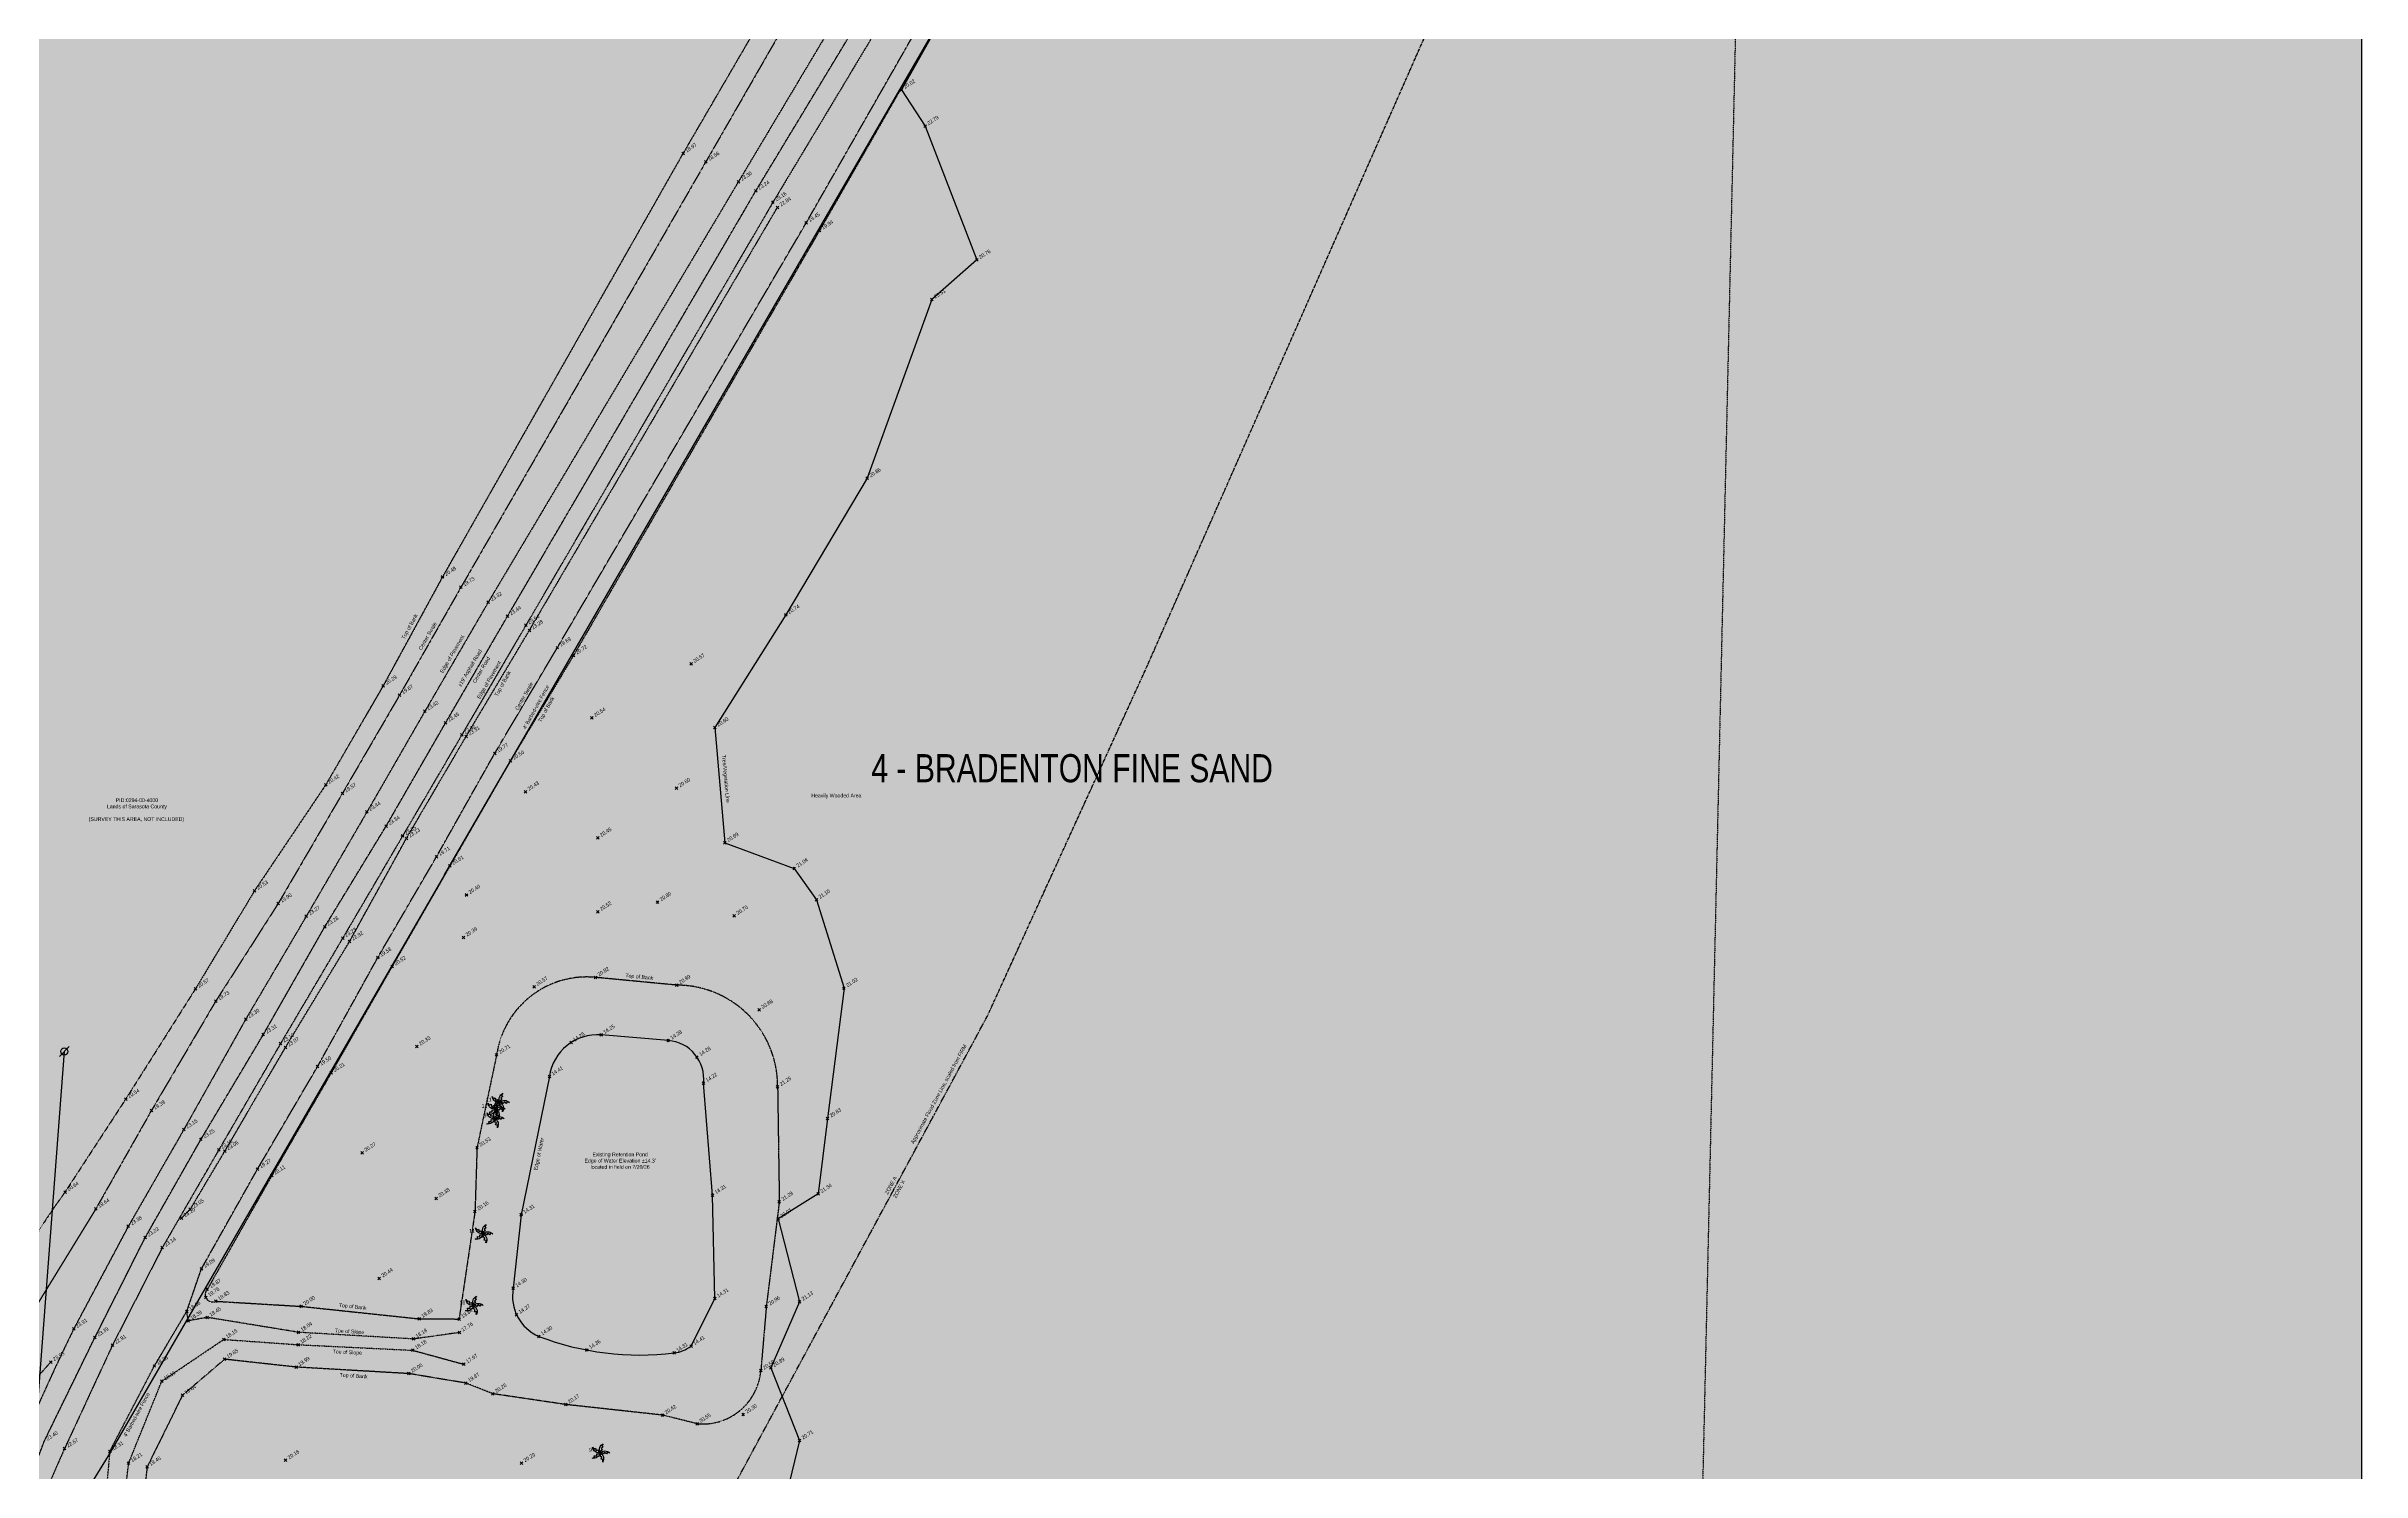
# Model space of a CAD drawing. Header units: inches. Extents: x -625442 to 34963, y -27993 to 66986.
# Drawn here: x -97663 to -85831, y 43224 to 50508 of the extents above; entities that cross this region are included whole.
import ezdxf
from ezdxf.enums import TextEntityAlignment as Align

# ---------------------------------------------------------------- set-up
doc = ezdxf.new("R2010")
doc.units = ezdxf.units.IN
doc.header["$LTSCALE"] = 0.5
doc.header["$MEASUREMENT"] = 0
for name, pattern in [('CENTER2', [1.125, 0.75, -0.125, 0.125, -0.125]), ('CENTERX2', [4, 2.5, -0.5, 0.5, -0.5]), ('DASHED2', [0.375, 0.25, -0.125]), ('DIVIDE2', [0.625, 0.25, -0.125, 0, -0.125, 0, -0.125]), ('PHANTOM', [20, 10, -2, 2, -2, 2, -2])]:
    doc.linetypes.add(name, pattern=pattern)
for name, color, linetype in [('0-TEXT', 30, 'Continuous'), ('CL_ROAD', 227, 'CENTER2'), ('CL_SWALE', 227, 'CENTERX2'), ('EDGE OF PAVEMENT', 253, 'DASHED2'), ('EDGE OF WATER', 131, 'Continuous'), ('FEMA FLOOD ZONE', 190, 'PHANTOM'), ('FENCE', 7, 'FEN_LINE'), ('I-DWG-PEN-01', 7, 'Continuous'), ('OVERHEAD WIRE', 251, 'OHE_POWER_LINE'), ('POWER POLE WOODMARK', 2, 'Continuous'), ('SECTION LINE', 101, 'DIVIDE2'), ('SPOT ELEVATION TEXT', 252, 'Continuous'), ('TEXT', 7, 'Continuous'), ('TOE OF SLOPE', 36, 'DIVIDE2'), ('TOP OF BANK', 252, 'DASHED2'), ('TREE LINE', 73, 'Continuous'), ('Trees-Anno', 43, 'Continuous'), ('TreesMARK', 46, 'Continuous')]:
    doc.layers.add(name, color=color, linetype=linetype)
doc.styles.add('1-4T', font='Zap601Rm.ttf', dxfattribs={"width": 0.8, "height": 12})
doc.styles.add('BLDG', font='IC-Romans.shx', dxfattribs={"width": 0.8})
doc.styles.add('ROMANS', font='ROMANS.SHX', dxfattribs={"height": 0.2})
doc.styles.get("Standard").update_dxf_attribs({"font": 'Arial.ttf'})
doc.styles.add('TXT', font='IC-Romans.shx')
doc.linetypes.add('FEN_LINE', pattern='A,0.5,-0.2,[" X ",Standard,S=0.1,R=0,X=-0.1,Y=-0.05],-0.25', length=0.95)
doc.linetypes.add('OHE_POWER_LINE', pattern='A,0.43,["OE",ROMANS,S=0.07,R=0,X=0,Y=-0.036398],0.009979,-0.121091', length=0.56107)
pattern_1 = [(45, (-6223878.0124, -12656392.947), (-1.06066017178, 1.06066017178), [])]

# ---------------------------------------------------------------- blocks, each defined once
blk = doc.blocks.new('SPT10')
at = {"color": 0, "linetype": 'Continuous'}
for p, q in [((-0.35, -0.35), (0.35, 0.35)), ((0.35, -0.35), (-0.35, 0.35))]:
    blk.add_line(p, q, dxfattribs=at)
blk = doc.blocks.new('TR_PALM')
at = {"flags": 128}
blk.add_lwpolyline([(0, 0, -0.423359), (0.213, -0.004), (0.161, 0.014), (0.143, -0.022), (0.101, 0.009), (0.074, -0.024), (0.035, 0.008), (0, 0.001, -0.425081), (0.059, -0.206), (0.064, -0.148), (0.021, -0.143), (0.04, -0.091), (-0.001, -0.08), (0.016, -0.032), (0.001, 0, -0.432562), (-0.179, -0.119), (-0.124, -0.106), (-0.129, -0.064), (-0.075, -0.066), (-0.075, -0.022), (-0.024, -0.026), (0, 0, -0.439984), (-0.168, 0.13), (-0.142, 0.082), (-0.101, 0.103), (-0.088, 0.051), (-0.045, 0.066), (-0.035, 0.015), (-0.001, 0.001, -0.429715), (0.069, 0.202), (0.037, 0.16), (0.064, 0.129), (0.021, 0.1), (0.046, 0.063), (0.003, 0.038), (-0.001, 0.001)], format="xyb", dxfattribs=at)
blk = doc.blocks.new('TREE9')
at = {"xscale": 2.399999904, "yscale": 2.399999904, "zscale": 2.399999904}
blk.add_blockref('TR_PALM', (0, 0), dxfattribs=at)
blk = doc.blocks.new('SPT28')
at = {"color": 0, "linetype": 'Continuous'}
blk.add_line((0.53, 0.53), (-0.53, -0.53), dxfattribs=at)
blk.add_circle((0, 0), 0.375, dxfattribs=at)

msp = doc.modelspace()

# ---------------------------------------------------------------- hatches: boundary and pattern name
at = {"layer": 'I-DWG-PEN-01', "true_color": 0xf7abae}
h = msp.add_hatch(color=241, dxfattribs=at)
h.dxf.hatch_style = 1
h.paths.add_polyline_path([(-100957.57866, 28706.15208), (-100362.58568, 29690.66082), (-99146.11653, 32085.3087), (-98780.92454, 32962.22505), (-98555.88498, 33891.39844), (-98391.13543, 34838.63486), (-98111.75584, 36104.40848), (-97705.87089, 37944.79637), (-97357.0879, 39427.21599), (-97272.12957, 40127.08882), (-97056.45627, 41917.44814), (-96914.01211, 43220.30303), (-96609.02474, 44896.58058), (-96307.95184, 46877.43979), (-96094.33005, 49462.95654), (-96094.315, 49462.95591), (-95778.43023, 53046.71728), (-95551.07756, 56628.18469), (-95474.06918, 58038.04651), (-95354.63501, 58316.39949), (-95243.43547, 59384.90037), (-95028.18208, 60553.21316), (-94715.82127, 61530.19717), (-94075.69796, 62742.663), (-93478.64811, 63729.64608), (-93083.35246, 64339.51759), (-92291.58733, 65280.22816), (-90855.85068, 66986.05302), (-95047.65514, 66986.05302), (-95846.80086, 66161.42762), (-96824.51555, 64811.7389), (-97984.68745, 63135.12856), (-98695.20724, 62088.65336), (-99125.95599, 61077.62322), (-99460.21651, 59744.27503), (-99832.91005, 58125.47746), (-100010.14321, 57121.57763), (-100064.26971, 54733.75191), (-99969.75295, 52216.36051), (-99964.96306, 50065.31694), (-99907.1783, 49414.42873), (-99800.41991, 49002.25161), (-99518.96209, 48405.80823), (-99230.10236, 48034.61032), (-99247.26911, 44337.82243), (-99305.79405, 41045.88106), (-99340.91757, 39530.44823), (-99465.75371, 37808.67109), (-99980.927, 37641.58966), (-100586.47482, 37158.40532), (-101185.52462, 36297.32724), (-102021.64209, 34850.91106), (-102960.30456, 32828.253), (-103480.06134, 31370.82707), (-103922.53217, 30247.78585), (-105161.19283, 27789.16552), (-105676.52269, 26769.90503), (-106133.71298, 25873.83289), (-106867.98903, 24896.60741), (-107623.72998, 23890.81495), (-108552.07417, 22636.26744), (-110251.17665, 20340.13114), (-111817.79908, 18382.13574), (-113305.66941, 16498.42923), (-114639.1432, 15147.48037), (-114639.1432, 10672.08111), (-113785.26824, 11364.78666), (-112077.51122, 12939.11382), (-111403.60955, 13698.36476), (-110515.39398, 14843.55183), (-109717.89458, 15940.69409), (-109055.33777, 16776.055), (-108464.62225, 17372.48298), (-107148.46211, 19352.51021), (-106082.60507, 21047.87083), (-105388.55808, 22044.48814), (-104262.17075, 23661.92487), (-103138.23265, 25275.84462), (-102383.53624, 26393.5828), (-101657.25179, 27572.15349)])
at = {"layer": 'I-DWG-PEN-01', "true_color": 0xedee99}
h = msp.add_hatch(color=61, dxfattribs=at)
h.dxf.hatch_style = 1
h.paths.add_polyline_path([(-97249.07687, 28214.19198), (-97361.17318, 29846.59999), (-97353.79262, 30054.0043), (-97189.09289, 30230.14189), (-96943.49166, 30423.59989), (-96791.93745, 30461.4854), (-96616.41954, 30419.02713), (-95489.2004, 29687.93072), (-95124.24328, 29603.20213), (-94919.64439, 29647.40755), (-94633.9447, 29774.50197), (-94289.25745, 29973.43249), (-93644.29443, 30632.6096), (-93473.89909, 30806.76021), (-93155.68974, 30968.05738), (-93012.89219, 31040.44006), (-92881.55555, 31031.41971), (-92707.63901, 30951.52889), (-91987.93089, 30955.14334), (-91873.58553, 31068.12197), (-91786.02942, 31256.431), (-91692.75817, 31564.57164), (-91586.07812, 31917.01101), (-91508.03057, 32064.60802), (-91524.44289, 32820.87927), (-92436.49406, 32860.12059), (-92799.85691, 32974.11916), (-93378.69379, 33067.01031), (-94101.48367, 33430.59105), (-94586.6365, 33629.97762), (-95155.06087, 33736.5131), (-95917.3229, 33659.0843), (-96181.17982, 33514.69104), (-96553.93029, 33376.57454), (-96956.00374, 33376.57454), (-97170.84433, 33672.3527), (-97212.4801, 33976.10238), (-97184.06813, 34252.18438), (-96976.04585, 34780.13803), (-96193.40009, 36059.55906), (-96075.22567, 36308.87316), (-96226.23186, 37785.0924), (-96171.92742, 38668.83399), (-96104.6127, 39041.853), (-95933.2726, 39202.8826), (-95776.21677, 39202.8826), (-95688.76742, 39126.44292), (-95404.07838, 38816.08369), (-95308.32322, 38384.83593), (-95108.15124, 38122.16407), (-94875.50335, 37903.73152), (-94693.32372, 37851.61314), (-93741.12429, 37932.25582), (-93802.23279, 39520.04551), (-93836.60187, 40543.13307), (-93822.21084, 41161.6545), (-93556.01947, 43308.08218), (-93456.15056, 44733.83157), (-93527.43669, 45237.05102), (-93732.07829, 45655.24914), (-93870.30194, 45998.02136), (-93812.48159, 46691.40174), (-93709.3174, 47287.15489), (-93441.31826, 48135.24497), (-93217.73772, 48814.7345), (-93121.51282, 49466.72276), (-92813.17324, 50491.27705), (-92308.51921, 51848.68462), (-92075.76381, 52400.1257), (-91326.2495, 53479.54578), (-90704.36062, 54375.16489), (-90081.78118, 55552.96334), (-89795.76122, 56183.15702), (-89711.89895, 56718.00371), (-91785.54545, 56495.52223), (-93463.75175, 56643.70866), (-94754.95178, 56643.70866), (-95546.84267, 56705.7166), (-95551.07756, 56628.18469), (-95777.36309, 53063.52788), (-95514.22457, 53048.31343), (-94990.28286, 52910.85018), (-94571.53375, 52625.8137), (-94326.48769, 52459.01438), (-93968.69759, 52156.81601), (-93754.68972, 51784.78921), (-93693.50293, 51339.33324), (-93702.76955, 51037.94389), (-93843.86856, 50505.399), (-94019.37224, 50103.05146), (-94294.73059, 49736.09969), (-94671.74429, 49386.4067), (-94792.75848, 49344.98993), (-95764.01073, 49449.26368), (-96094.315, 49462.95591), (-96094.55606, 49460.22105), (-96307.95184, 46877.43979), (-96609.02474, 44896.58058), (-96914.01211, 43220.30303), (-97056.45627, 41917.44814), (-97272.12957, 40127.08882), (-97357.0879, 39427.21599), (-97705.87089, 37944.79637), (-98111.75584, 36104.40848), (-98391.13543, 34838.63486), (-98555.88498, 33891.39844), (-98780.92454, 32962.22505), (-99146.11653, 32085.3087), (-100362.58568, 29690.66082), (-100957.57866, 28706.15208), (-101657.25179, 27572.15349), (-102383.53624, 26393.5828), (-103138.23265, 25275.84462), (-104262.17075, 23661.92487), (-105388.55808, 22044.48814), (-106082.60507, 21047.87083), (-107148.46211, 19352.51021), (-108464.62225, 17372.48298), (-109055.33777, 16776.055), (-109717.89458, 15940.69409), (-110061.8265, 15467.53731), (-109922.99168, 15377.95787), (-109504.94006, 15293.56208), (-108989.76677, 15310.44185), (-108276.12252, 15559.41084), (-107122.10702, 15921.17049), (-106334.35821, 16074.2255), (-105204.52706, 16137.89288), (-103260.27884, 15962.70127), (-102540.24244, 15897.82049), (-101641.04587, 15966.96898), (-101265.07129, 16393.91513), (-100799.38407, 17145.3363), (-100402.64854, 17852.43804), (-100111.56674, 18371.23314), (-99962.42939, 18637.04065), (-99471.68691, 19217.76474), (-99103.29115, 19653.70886), (-98799.32257, 20346.20761), (-98706.64206, 20604.12182), (-98687.56789, 21042.61081), (-98796.58244, 21453.8666), (-99047.32231, 21835.16218), (-99391.86722, 22278.64299), (-99642.06619, 22479.21281), (-99974.74668, 22635.82064), (-100284.41394, 22865.14131), (-100428.39867, 23144.11203), (-100356.91325, 23418.86596), (-100256.05504, 23661.23464), (-100043.10764, 23943.12504), (-99672.52792, 24147.63286), (-99329.60573, 24180.7977), (-98895.41224, 24283.05007), (-98575.32212, 24439.97528), (-98162.42337, 24835.86733), (-97665.81893, 25234.54495), (-97428.39538, 25618.29638), (-97203.23482, 26065.48717), (-97124.43289, 26487.36446)])
h.paths.add_polyline_path([(-85830.51263, 66986.05302), (-90855.85068, 66986.05302), (-92291.58733, 65280.22816), (-93083.35246, 64339.51759), (-93478.64811, 63729.64608), (-94075.69796, 62742.663), (-94715.82127, 61530.19717), (-95028.18208, 60553.21316), (-95243.43547, 59384.90037), (-95354.63501, 58316.39949), (-94656.49207, 58859.61827), (-93988.71123, 59279.7854), (-93380.99265, 59579.90522), (-93177.6535, 59644.44463), (-92442.18784, 59644.44463), (-92174.34527, 59486.48407), (-91963.58286, 59326.32958), (-91629.8846, 59174.95084), (-90488.08226, 59042.9139), (-89987.10784, 59044.37447), (-89383.07599, 59185.64013), (-89065.61212, 59277.43431), (-88606.11689, 59428.33852), (-87385.67128, 59408.31264), (-87381.79744, 59435.41027), (-87276.19916, 60778.77909), (-87182.69634, 61968.27542), (-87067.79255, 62509.5785), (-86900.21746, 62893.50249), (-86518.74127, 63280.42466), (-85946.90774, 63580.98511), (-85830.51263, 63642.16335)])
at = {"layer": 'I-DWG-PEN-01', "true_color": 0xd7ebd2}
h = msp.add_hatch(color=254, dxfattribs=at)
h.dxf.hatch_style = 1
h.paths.add_polyline_path([(-104113.74812, 14011.76531), (-103506.62474, 14346.79558), (-102538.05122, 14704.73894), (-101928.13342, 14930.13848), (-101563.80973, 14944.41141), (-101538.18772, 15700.3961), (-101641.04587, 15966.96898), (-102540.24244, 15897.82049), (-103260.27884, 15962.70127), (-105204.52706, 16137.89288), (-106334.35821, 16074.2255), (-107122.10702, 15921.17049), (-108276.12252, 15559.41084), (-108989.76677, 15310.44185), (-109504.94006, 15293.56208), (-109922.99168, 15377.95787), (-110061.8265, 15467.53731), (-110515.39398, 14843.55183), (-111403.60955, 13698.36476), (-112077.51122, 12939.11382), (-113785.26824, 11364.78666), (-114639.1432, 10672.08111), (-110930.77601, 10672.08111), (-110670.89114, 10825.59524), (-109820.24029, 11328.07515), (-108609.82789, 12157.2425), (-107276.13091, 12764.84046), (-106178.43403, 13177.1809), (-104940.22887, 13602.28131)])
h.paths.add_polyline_path([(-91352.61882, 26917.82647), (-90949.40909, 27077.20571), (-90474.95098, 27657.65858), (-89573.93336, 28802.32326), (-90008.8652, 28856.84059), (-90811.21856, 29145.48845), (-91200.9365, 29438.72139), (-91649.55661, 30210.55975), (-91938.13877, 30761.62063), (-91987.93089, 30955.14334), (-92707.63901, 30951.52889), (-92881.55555, 31031.41971), (-93012.89219, 31040.44006), (-93155.68974, 30968.05738), (-93473.89909, 30806.76021), (-93644.29443, 30632.6096), (-94289.25745, 29973.43249), (-94633.9447, 29774.50197), (-94919.64439, 29647.40755), (-95124.24328, 29603.20213), (-95489.2004, 29687.93072), (-96616.41954, 30419.02713), (-96791.93745, 30461.4854), (-96943.49166, 30423.59989), (-97189.09289, 30230.14189), (-97353.79262, 30054.0043), (-97361.17318, 29846.59999), (-97249.07687, 28214.19198), (-97124.43289, 26487.36446), (-97203.23482, 26065.48717), (-97428.39538, 25618.29638), (-97664.19986, 25237.16188), (-97137.73499, 25138.92678), (-95973.19312, 25074.43667), (-95131.31781, 25177.03415), (-94295.07934, 25369.3767), (-93379.76137, 25775.53281), (-92643.73344, 26235.23091), (-91892.50704, 26704.42146)])
h.paths.add_polyline_path([(-91081.55927, 46743.50472), (-90745.29881, 47738.67193), (-90200.74843, 48666.92235), (-90023.25623, 49074.12778), (-89737.97646, 49728.62119), (-89616.69182, 50147.59891), (-89463.11631, 50535.34072), (-88505.99176, 51925.32459), (-87170.96386, 53966.77596), (-86476.41512, 55198.42643), (-85830.51263, 56314.35891), (-85830.51263, 63642.16335), (-85946.90774, 63580.98511), (-86518.74127, 63280.42466), (-86900.21746, 62893.50249), (-87067.79255, 62509.5785), (-87182.69634, 61968.27542), (-87276.19916, 60778.77909), (-87383.92975, 59408.28406), (-87385.67128, 59408.31264), (-87450.27227, 58956.42585), (-87559.02349, 58670.64675), (-87853.05745, 58260.09043), (-88515.08046, 57675.19297), (-89099.41099, 57177.41026), (-89426.07115, 56932.39349), (-89711.89895, 56718.00371), (-89795.76122, 56183.15702), (-90081.78118, 55552.96334), (-90704.36062, 54375.16489), (-91326.2495, 53479.54578), (-92075.76381, 52400.1257), (-92308.51921, 51848.68462), (-92813.17324, 50491.27705), (-93121.51282, 49466.72276), (-93217.73772, 48814.7345), (-93441.31826, 48135.24497), (-93709.3174, 47287.15489), (-93812.48159, 46691.40174), (-93870.30194, 45998.02136), (-93732.07829, 45655.24914), (-93527.43669, 45237.05102), (-93456.15056, 44733.83157), (-93556.01947, 43308.08218), (-93822.21084, 41161.6545), (-93836.60187, 40543.13307), (-93802.23279, 39520.04551), (-93741.12429, 37932.25582), (-93694.00113, 37661.16256), (-93498.40553, 37297.32297), (-93275.63635, 36861.60414), (-92977.75198, 36328.94524), (-92666.18829, 36150.53359), (-92557.89695, 36045.29617), (-92476.06583, 38198.71777), (-92247.60999, 40353.38196), (-91738.74969, 43594.04924), (-91331.45, 46003.94985)])
at = {"layer": 'I-DWG-PEN-01', "true_color": 0xadddf7}
h = msp.add_hatch(color=141, dxfattribs=at)
h.dxf.hatch_style = 1
h.paths.add_polyline_path([(-93896.47198, 17091.29513), (-94026.80974, 17239.35523), (-94208.41999, 17688.10211), (-94425.85125, 18476.43816), (-94610.72831, 18875.81833), (-94820.06728, 19204.56104), (-95056.60117, 19419.19118), (-95721.30737, 19476.27982), (-96353.32416, 19536.43135), (-96705.87595, 19880.14955), (-96766.06633, 20412.91014), (-96682.06883, 20921.03514), (-96551.11899, 21278.29907), (-96430.4393, 21608.10177), (-96369.35215, 22056.64221), (-96395.27309, 22700.40319), (-96508.47969, 22934.55384), (-96976.91415, 23365.67526), (-97277.04045, 23459.56169), (-98052.14195, 23475.20892), (-98509.42372, 23531.25606), (-98646.57267, 23647.32839), (-99034.93122, 24099.67124), (-99128.54527, 24228.14735), (-99329.60573, 24180.7977), (-99672.52792, 24147.63286), (-100043.10764, 23943.12504), (-100256.05504, 23661.23464), (-100356.91325, 23418.86596), (-100428.39867, 23144.11203), (-100284.41394, 22865.14131), (-99974.74668, 22635.82064), (-99642.06619, 22479.21281), (-99391.86722, 22278.64299), (-99047.32231, 21835.16218), (-98796.58244, 21453.8666), (-98687.56789, 21042.61081), (-98706.64206, 20604.12182), (-98799.32257, 20346.20761), (-99103.29115, 19653.70886), (-99471.68691, 19217.76474), (-99962.42939, 18637.04065), (-100111.56674, 18371.23314), (-100402.64854, 17852.43804), (-100799.38407, 17145.3363), (-101265.07129, 16393.91513), (-101641.04587, 15966.96898), (-101538.18772, 15700.3961), (-101563.80973, 14944.41141), (-101212.8095, 14879.32352), (-100731.54979, 14532.18499), (-99910.14362, 14221.20641), (-98810.11229, 13971.70126), (-97043.91572, 13920.8524), (-95352.82723, 13925.22179), (-93333.02255, 14158.99343), (-92151.94736, 14358.55564), (-91273.26887, 14700.6592), (-90725.52716, 15094.07691), (-90090.78447, 15782.89068), (-89861.68556, 15976.12772), (-89971.69905, 16064.8273), (-90361.26753, 16378.92116), (-90680.00538, 16485.09303), (-92163.52709, 16577.2693), (-93200.5425, 16670.73051), (-93453.59566, 16711.9499), (-93646.15914, 16876.88994)])
h.paths.add_polyline_path([(-92977.75198, 36328.94524), (-93275.63635, 36861.60414), (-93498.40553, 37297.32297), (-93694.00113, 37661.16256), (-93741.12429, 37932.25582), (-94693.32372, 37851.61314), (-94875.50335, 37903.73152), (-95108.15124, 38122.16407), (-95308.32322, 38384.83593), (-95404.07838, 38816.08369), (-95688.76742, 39126.44292), (-95776.21677, 39202.8826), (-95933.2726, 39202.8826), (-96104.6127, 39041.853), (-96171.92742, 38668.83399), (-96226.23186, 37785.0924), (-96075.22567, 36308.87316), (-96193.40009, 36059.55906), (-96976.04585, 34780.13803), (-97184.06813, 34252.18438), (-97212.4801, 33976.10238), (-97170.84433, 33672.3527), (-96956.00374, 33376.57454), (-96553.93029, 33376.57454), (-96181.17982, 33514.69104), (-95917.3229, 33659.0843), (-95155.06087, 33736.5131), (-94586.6365, 33629.97762), (-94101.48367, 33430.59105), (-93378.69379, 33067.01031), (-92799.85691, 32974.11916), (-92436.49406, 32860.12059), (-91524.44289, 32820.87927), (-90618.47696, 32878.00797), (-90458.681, 32983.33247), (-90054.08806, 33394.43727), (-89929.69318, 33527.1891), (-89872.84078, 34063.97088), (-89875.30334, 34341.63055), (-90007.47023, 34484.46155), (-90348.15048, 34615.90071), (-90586.22881, 34694.63602), (-90999.82505, 34867.4334), (-91662.62384, 35307.839), (-92284.60534, 35779.71161), (-92666.18829, 36150.53359)])
h.paths.add_polyline_path([(-93843.86856, 50505.399), (-93702.76955, 51037.94389), (-93693.50293, 51339.33324), (-93754.68972, 51784.78921), (-93968.69759, 52156.81601), (-94326.48769, 52459.01438), (-94571.53375, 52625.8137), (-94990.28286, 52910.85018), (-95514.22457, 53048.31343), (-95776.95059, 53063.50403), (-96094.315, 49462.95591), (-95764.01073, 49449.26368), (-94792.75848, 49344.98993), (-94671.74429, 49386.4067), (-94294.73059, 49736.09969), (-94019.37224, 50103.05146)])
h.paths.add_polyline_path([(-87853.05745, 58260.09043), (-87559.02349, 58670.64675), (-87450.27227, 58956.42585), (-87385.67128, 59408.31264), (-88606.11689, 59428.33852), (-89065.61212, 59277.43431), (-89383.07599, 59185.64013), (-89987.10784, 59044.37447), (-90488.08226, 59042.9139), (-91629.8846, 59174.95084), (-91963.58286, 59326.32958), (-92174.34527, 59486.48407), (-92442.18784, 59644.44463), (-93177.6535, 59644.44463), (-93380.99265, 59579.90522), (-93988.71123, 59279.7854), (-94656.49207, 58859.61827), (-95354.63501, 58316.39949), (-95474.06918, 58038.04651), (-95546.84267, 56705.7166), (-94754.95178, 56643.70866), (-93463.75175, 56643.70866), (-91785.54545, 56495.52223), (-89711.89895, 56718.00371), (-89426.07115, 56932.39349), (-89099.41099, 57177.41026), (-88515.08046, 57675.19297)])
at = {"layer": 'I-DWG-PEN-01', "true_color": 0xcecce6}
h = msp.add_hatch(dxfattribs=at)
h.set_pattern_fill('ANSI31', color=254, scale=12)
h.set_pattern_definition(pattern_1)
h.paths.add_polyline_path([(-85830.51263, 56314.35891), (-86476.41512, 55198.42643), (-87170.96386, 53966.77596), (-88505.99176, 51925.32459), (-89463.11631, 50535.34072), (-89527.09943, 50373.79849), (-89400.70536, 50009.83369), (-89232.32267, 49524.95833), (-89204.81795, 48804.48585), (-89299.44858, 48302.13843), (-89509.81955, 47722.54401), (-89741.52617, 47084.1676), (-90163.06702, 45877.89394), (-90297.49719, 44816.03343), (-90434.41126, 42474.17875), (-90305.26208, 41322.94911), (-89956.89522, 38790.67467), (-89729.66354, 37883.59473), (-89552.2311, 37509.25999), (-89108.63575, 36974.03121), (-88885.19756, 36527.45978), (-88806.33158, 35969.24702), (-85830.51263, 35609.30058)])
at = {"layer": 'I-DWG-PEN-01', "true_color": 0xddb3d4}
h = msp.add_hatch(dxfattribs=at)
h.set_pattern_fill('ANSI31', color=254, scale=12)
h.set_pattern_definition(pattern_1)
h.paths.add_polyline_path([(-89729.66354, 37883.59473), (-89956.89522, 38790.67467), (-90305.26208, 41322.94911), (-90434.41126, 42474.17875), (-90297.49719, 44816.03343), (-90163.06702, 45877.89394), (-89741.52617, 47084.1676), (-89509.81955, 47722.54401), (-89299.44858, 48302.13843), (-89204.81795, 48804.48585), (-89232.32267, 49524.95833), (-89400.70536, 50009.83369), (-89527.09943, 50373.79849), (-89616.69182, 50147.59891), (-89737.97646, 49728.62119), (-90023.25623, 49074.12778), (-90200.74843, 48666.92235), (-90745.29881, 47738.67193), (-91081.55927, 46743.50472), (-91331.45, 46003.94985), (-91738.74969, 43594.04924), (-92247.60999, 40353.38196), (-92476.06583, 38198.71777), (-92557.89695, 36045.29617), (-92284.60534, 35779.71161), (-91662.62384, 35307.839), (-90999.82505, 34867.4334), (-90586.22881, 34694.63602), (-90348.15048, 34615.90071), (-90007.47023, 34484.46155), (-89875.30334, 34341.63055), (-89872.84078, 34063.97088), (-89929.69318, 33527.1891), (-90054.08806, 33394.43727), (-90458.681, 32983.33247), (-90618.47696, 32878.00797), (-91524.44289, 32820.87927), (-91508.03057, 32064.60802), (-91586.07812, 31917.01101), (-91692.75817, 31564.57164), (-91786.02942, 31256.431), (-91873.58553, 31068.12197), (-91987.93089, 30955.14334), (-91938.13877, 30761.62063), (-91649.55661, 30210.55975), (-91200.9365, 29438.72139), (-90811.21856, 29145.48845), (-90008.8652, 28856.84059), (-89058.98599, 28737.77624), (-88766.70287, 28502.0017), (-88443.01854, 28183.95444), (-87853.29231, 28134.84348), (-87344.8021, 28253.71062), (-87029.85364, 28439.07227), (-87099.25069, 28638.00438), (-87814.97317, 29666.0622), (-88462.53398, 30497.20163), (-88704.71894, 31075.34164), (-88872.08763, 31944.28647), (-88849.2271, 33883.04792), (-88806.33158, 35969.24702), (-88885.19756, 36527.45978), (-89108.63575, 36974.03121), (-89552.2311, 37509.25999)])

# ---------------------------------------------------------------- linework, layer by layer
at = {"layer": 'CL_ROAD'}
msp.add_lwpolyline([(-97860.33237, 42880.48294), (-97673.76013, 43378.02317), (-97413.99095, 43910.06809), (-97157.20652, 44420.2183), (-96872.01844, 44922.55196), (-96553.58045, 45457.47802), (-96239.18243, 46008.81911), (-95926.08557, 46522.71261), (-95621.94092, 47050.88259), (-95305.62095, 47595.29319), (-94036.78983, 49768.75315), (-92732.28259, 51928.03291), (-91421.77493, 54152.58565), (-90181.1161, 56372.43864), (-89686.59116, 57366.24845), (-89437.83181, 57877.70591, 0.0535654961), (-89264.39575, 58821.76271), (-89296.66238, 59749.14815)], format="xyb", dxfattribs=at)
at = {"layer": 'CL_SWALE'}
for points in [[(-96944.99021, 44042.75396), (-96870.10353, 44260.33546), (-96583.66395, 44769.74857), (-96276.25429, 45294.66559), (-95969.0904, 45850.66264), (-95669.23769, 46365.33305), (-95371.2199, 46894.49211), (-95051.19652, 47434.8439), (-93779.70199, 49604.95982), (-92521.84612, 51807.34946), (-91221.52635, 54044.49096), (-89916.78928, 56262.06185), (-89843.89483, 56385.30537)], [(-92333.37811, 53316.73063), (-93034.61167, 52105.10785), (-94292.7866, 49916.69606), (-95543.71816, 47743.21827), (-95857.24113, 47192.41178), (-96149.60911, 46690.10094), (-96477.92708, 46127.0038), (-96796.87336, 45628.18723), (-97125.68369, 45069.14953), (-97409.56128, 44567.28695), (-97822.62526, 43893.19558)]]:
    msp.add_lwpolyline(points, dxfattribs=at)
at = {"layer": 'EDGE OF PAVEMENT'}
for points in [[(-90157.36402, 62104.29158), (-89645.18101, 61852.72745, -0.0891258707), (-89512.6621, 61544.35705), (-89502.36867, 61244.13825), (-89485.75174, 60860.35762), (-89472.28218, 60659.82314), (-89429.01483, 59754.60067), (-89409.02237, 58838.0129, -0.0746595633), (-89578.73269, 57922.31882, -0.019164248), (-89773.70792, 57420.55434), (-90260.81438, 56430.53604), (-91516.4584, 54220.98724), (-92828.68631, 51989.75226), (-94126.03137, 49815.05544), (-95404.29911, 47667.05527), (-95728.07342, 47109.8747), (-96024.20693, 46595.50857), (-96333.98377, 46062.46539), (-96643.12442, 45537.00442), (-96959.83065, 44972.50398), (-97243.67133, 44478.09927), (-97522.69639, 43953.73989, 0.0244675236), (-97971.5011, 42908.22346, 0.0696473211)], [(-89563.97979, 57326.04298), (-90083.53453, 56328.90016), (-91336.18783, 54110.05988), (-92646.8982, 51879.35169), (-93949.1308, 49711.13197), (-95211.73491, 47549.47203), (-95539.347, 46988.94751), (-95841.96208, 46472.3327), (-96147.71419, 45951.06432), (-96465.27932, 45412.48266), (-96781.02202, 44868.77143), (-97069.99376, 44369.07286), (-97324.57094, 43870.75507), (-97569.20465, 43342.64368, 0.0456846101), (-97948.50551, 42251.3298, 0.0533268061)]]:
    msp.add_lwpolyline(points, format="xyb", dxfattribs=at)
at = {"layer": 'EDGE OF WATER'}
msp.add_lwpolyline([(-94827.05325, 45455.7612, 0.3978401392), (-95091.59524, 45243.05451), (-95236.43966, 44537.43432), (-95276.28896, 44161.35314, 0.3524490293), (-95145.99863, 43915.65755, 0.1217381885), (-94454.44467, 43830.80328, 0.1318925177), (-94367.29453, 43865.86148), (-94245.81492, 44108.75289), (-94258.10031, 44637.62501), (-94303.8074, 45209.94022, 0.4239915361), (-94483.92111, 45427.20016)], format="xyb", dxfattribs=at)
msp.add_lwpolyline([(-94483.92111, 45427.20016), (-94827.05325, 45455.7612)], dxfattribs=at)
at = {"layer": 'FEMA FLOOD ZONE'}
msp.add_lwpolyline([(-94256.82102, 42950.64126), (-92853.43188, 45552.35941), (-92040.08279, 47333.66524), (-90310.47485, 51254.04194), (-89783.5203, 51733.0147), (-89564.01338, 51844.07404), (-88318.48432, 53137.29999), (-87764.15582, 53862.60131)], dxfattribs=at)
at = {"layer": 'FENCE'}
for points in [[(-95628.58849, 46274.53893), (-89771.78308, 56372.52376)], [(-95628.58849, 46274.53893), (-97346.9072, 43305.86017), (-97519.28252, 43025.26136), (-97627.00306, 42804.72653), (-97554.34276, 42763.95999)]]:
    msp.add_lwpolyline(points, dxfattribs=at)
at = {"layer": 'OVERHEAD WIRE'}
msp.add_lwpolyline([(-96603.2799, 30334.37478), (-99965.50712, 31904.49087), (-98238.50498, 36464.53545), (-97892.33383, 41118.22265), (-97570.38244, 45371.53407)], dxfattribs=at)
at = {"layer": 'SECTION LINE'}
msp.add_line((-88791.04081, 61205.17811), (-89577.99515, 26336.05729), dxfattribs=at)
at = {"layer": 'TEXT'}
msp.add_lwpolyline([(-85830.51263, 66986.05302), (-114639.1432, 66986.05302), (-114639.1432, 10672.08111), (-85830.51263, 10672.08111)], close=True, dxfattribs=at)
at = {"layer": 'TOE OF SLOPE'}
for points in [[(-97338.56477, 43327.13034), (-97110.48108, 43764.17199), (-96944.99021, 44042.75396)], [(-95551.82108, 43934.94718), (-95786.03948, 43902.31278), (-96373.24894, 43936.2095), (-96839.86953, 44012.45204), (-96937.12965, 43995.10018), (-96944.99021, 44042.75396)], [(-97311.18315, 42684.98895), (-97241.67457, 43268.32996), (-97072.36569, 43686.64288), (-96755.88287, 43899.92493), (-96376.2727, 43873.11209), (-95789.21613, 43844.4665), (-95528.41018, 43772.98188)], [(-97338.56477, 43327.13034), (-97391.94622, 42719.68814)]]:
    msp.add_lwpolyline(points, dxfattribs=at)
at = {"layer": 'TOP OF BANK'}
for points in [[(-89688.54273, 56373.61536), (-89760.31956, 56360.30909), (-91141.13182, 53998.49276), (-92451.39659, 51760.80781), (-93711.21411, 49566.37053), (-94968.31192, 47395.35936), (-95290.5971, 46856.69202), (-95599.84358, 46319.68731), (-95895.25348, 45806.13035), (-96206.99619, 45261.56126), (-96510.46413, 44737.01095), (-96839.74099, 44156.78313, 0.8360582689), (-96796.49471, 44095.0398), (-96359.50329, 44069.04312), (-95756.67802, 44005.2326), (-95553.42397, 44004.26532)], [(-92421.76239, 53380.85823), (-93131.86088, 52152.66191), (-94408.70914, 49960.58551), (-95638.31051, 47795.90443), (-95941.03925, 47240.40209), (-96234.79548, 46733.73256), (-96598.72466, 46192.2452), (-96900.37851, 45691.46083), (-97256.7321, 45128.07456), (-97566.78944, 44653.20074, 0.0724975898), (-98073.31304, 43690.40519, 0.9504228911), (-97796.46599, 43610.33296), (-97639.50355, 43784.36447)], [(-94440.47067, 45710.1292, -0.416822998), (-93925.48488, 45190.53903), (-93916.82042, 44603.10796), (-93983.16919, 44068.67884), (-94011.18276, 43740.53338, -0.4177564992), (-94337.08018, 43469.25223), (-94512.79077, 43513.0358), (-95007.77606, 43567.2299), (-95380.15235, 43622.23291), (-95518.49314, 43676.90985), (-95809.73969, 43725.12923), (-96386.23716, 43758.59225), (-96751.46512, 43798.64174), (-96967.12945, 43614.46926), (-97147.22242, 43249.04301), (-97214.51502, 42669.28126)], [(-94440.47067, 45710.1292), (-94856.39107, 45749.86708, 0.3995154317), (-95361.26206, 45354.0353), (-95461.68189, 44879.82582), (-95471.89033, 44554.29184), (-95553.42397, 44004.26532)]]:
    msp.add_lwpolyline(points, format="xyb", dxfattribs=at)
msp.add_lwpolyline([(-96971.61945, 44520.1042), (-96926.76887, 44565.21754), (-96749.91087, 44862.46572), (-96440.69471, 45391.69575), (-96112.99909, 45933.16218), (-95822.65292, 46459.58377), (-95517.31728, 46980.98673), (-95193.93227, 47523.15347), (-93926.29649, 49684.58672)], dxfattribs=at)
at = {"layer": 'TREE LINE'}
for points in [[(-92523.80978, 51652.5355), (-93292.53525, 50285.83555), (-93171.97741, 50099.78429), (-92906.87665, 49415.94862), (-93137.28834, 49214.1351), (-93467.88362, 48300.27603), (-93883.47675, 47601.75372), (-94246.08503, 47026.34875), (-94194.4515, 46437.17644), (-93840.05766, 46306.78987), (-93727.34475, 46146.55581), (-93586.13761, 45695.08447), (-93669.92653, 45029.27682), (-93718.21903, 44643.41775)], [(-93718.21903, 44643.41775), (-93923.1403, 44515.80601), (-93813.18039, 44092.76471)], [(-93813.18039, 44092.76471), (-93959.77656, 43754.43814), (-93813.12565, 43383.61992), (-93878.84953, 43116.30817)]]:
    msp.add_lwpolyline(points, dxfattribs=at)

# ---------------------------------------------------------------- block references
at = {"layer": 'POWER POLE WOODMARK', "xscale": 48, "yscale": 48, "zscale": 48}
msp.add_blockref('SPT28', (-97570.38244, 45371.53407), dxfattribs=at)
at = {"layer": 'SPOT ELEVATION TEXT', "xscale": 19.2, "yscale": 19.2, "zscale": 19.2}
for p in [(-93292.53525, 50285.83555), (-93171.97741, 50099.78429), (-94408.70914, 49960.58551), (-94292.7866, 49916.69606), (-94126.03137, 49815.05544), (-94036.78983, 49768.75315), (-93949.1308, 49711.13197), (-93926.29649, 49684.58672), (-93779.70199, 49604.95982), (-93711.21411, 49566.37053), (-92906.87665, 49415.94862), (-93137.28834, 49214.1351), (-93467.88362, 48300.27603), (-95638.31051, 47795.90443), (-95543.71816, 47743.21827), (-95404.29911, 47667.05527), (-95305.62095, 47595.29319), (-93883.47675, 47601.75372), (-95211.73491, 47549.47203), (-95193.93227, 47523.15347), (-95051.19652, 47434.8439), (-94968.31192, 47395.35936), (-94367.83004, 47351.81516), (-95941.03925, 47240.40209), (-95857.24113, 47192.41178), (-95728.07342, 47109.8747), (-95621.94092, 47050.88259), (-95539.347, 46988.94751), (-95517.31728, 46980.98673), (-94874.69054, 47075.60052), (-94246.08503, 47026.34875), (-95371.2199, 46894.49211), (-95290.5971, 46856.69202), (-96234.79548, 46733.73256), (-96149.60911, 46690.10094), (-95214.10634, 46698.79272), (-94442.11278, 46716.28815), (-96024.20693, 46595.50857), (-95926.08557, 46522.71261), (-95841.96208, 46472.3327), (-95822.65292, 46459.58377), (-94844.02519, 46462.74267), (-94194.4515, 46437.17644), (-95669.23769, 46365.33305), (-95599.84358, 46319.68731), (-93840.05766, 46306.78987), (-96598.72466, 46192.2452), (-95514.98977, 46170.9514), (-93727.34475, 46146.55581), (-96477.92708, 46127.0038), (-96333.98377, 46062.46539), (-94844.43879, 46085.16909), (-94538.44085, 46134.41279), (-94146.97065, 46064.67043), (-96239.18243, 46008.81911), (-96147.71419, 45951.06432), (-96112.99909, 45933.16218), (-95530.35187, 45954.14634), (-95969.0904, 45850.66264), (-95895.25348, 45806.13035), (-96900.37851, 45691.46083), (-95170.11737, 45701.64032), (-94856.39107, 45749.86708), (-94440.47067, 45710.1292), (-93586.13761, 45695.08447), (-96796.87336, 45628.18723), (-94019.88541, 45584.03447), (-96643.12442, 45537.00442), (-96553.58045, 45457.47802), (-94827.05325, 45455.7612), (-96465.27932, 45412.48266), (-96440.69471, 45391.69575), (-95768.95187, 45396.57078), (-95361.26206, 45354.0353), (-94981.15675, 45416.83847), (-94483.92111, 45427.20016), (-94337.39556, 45343.00968), (-96276.25429, 45294.66559), (-96206.99619, 45261.56126), (-95091.59524, 45243.05451), (-94303.8074, 45209.94022), (-97256.7321, 45128.07456), (-93925.48488, 45190.53903), (-97125.68369, 45069.14953), (-96959.83065, 44972.50398), (-93669.92653, 45029.27682), (-96872.01844, 44922.55196), (-96781.02202, 44868.77143), (-96749.91087, 44862.46572), (-96048.2459, 44853.91061), (-95461.68189, 44879.82582), (-96583.66395, 44769.74857), (-96510.46413, 44737.01095), (-97566.78944, 44653.20074), (-95670.96089, 44620.72068), (-94258.10031, 44637.62501), (-93916.82042, 44603.10796), (-93718.21903, 44643.41775), (-97409.56128, 44567.28695), (-96971.61945, 44520.1042), (-96926.76887, 44565.21754), (-95471.89033, 44554.29184), (-95236.43966, 44537.43432), (-93923.1403, 44515.80601), (-97243.67133, 44478.09927), (-97157.20652, 44420.2183), (-97069.99376, 44369.07286), (-96870.10353, 44260.33546), (-96839.74099, 44156.78313), (-95961.11815, 44211.96066), (-95276.28896, 44161.35314), (-96944.99021, 44042.75396), (-96847.40094, 44113.90434), (-96839.86953, 44012.45204), (-96796.49471, 44095.0398), (-96359.50329, 44069.04312), (-95259.76479, 44026.27396), (-94245.81492, 44108.75289), (-93983.16919, 44068.67884), (-93813.18039, 44092.76471), (-97522.69639, 43953.73989), (-97413.99095, 43910.06809), (-96937.12965, 43995.10018), (-96755.88287, 43899.92493), (-96373.24894, 43936.2095), (-95786.03948, 43902.31278), (-95756.67802, 44005.2326), (-95553.42397, 44004.26532), (-95551.82108, 43934.94718), (-95145.99863, 43915.65755), (-97639.50355, 43784.36447), (-97324.57094, 43870.75507), (-96751.46512, 43798.64174), (-96376.2727, 43873.11209), (-95789.21613, 43844.4665), (-95528.41018, 43772.98188), (-94899.82521, 43845.89355), (-94454.44467, 43830.80328), (-94367.29453, 43865.86148), (-97110.48108, 43764.17199), (-97072.36569, 43686.64288), (-96386.23716, 43758.59225), (-95809.73969, 43725.12923), (-95518.49314, 43676.90985), (-94011.18276, 43740.53338), (-93959.77656, 43754.43814), (-96967.12945, 43614.46926), (-95380.15235, 43622.23291), (-95007.77606, 43567.2299), (-94512.79077, 43513.0358), (-94337.08018, 43469.25223), (-94100.6972, 43516.58938), (-97569.20465, 43342.64368), (-97338.56477, 43327.13034), (-93813.12565, 43383.61992), (-97241.67457, 43268.32996), (-97147.22242, 43249.04301), (-96439.56128, 43282.56088), (-95233.94744, 43267.64294)]:
    msp.add_blockref('SPT10', p, dxfattribs=at)
at = {"layer": 'TreesMARK', "color": 46, "xscale": 96, "yscale": 96, "zscale": 96}
for p in [(-95366.67241, 45077.72646), (-95344.77231, 45110.9691), (-95371.2698, 45028.65904), (-95430.21795, 44440.19898), (-95479.65316, 44074.28162), (-94832.5741, 43320.313), (-94832.5741, 43320.313)]:
    msp.add_blockref('TREE9', p, dxfattribs=at)

# ---------------------------------------------------------------- texts
at = {"layer": '0-TEXT', "style": '1-4T', "width": 0.8}
msp.add_text('4 - BRADENTON FINE SAND', height=143.856, dxfattribs=at).set_placement((-93446.49909, 46746.98359))
at = {"layer": 'SPOT ELEVATION TEXT', "style": 'BLDG', "width": 0.8}
for s, p in [('20.02', (-93247.42308, 50307.43537)), ('22.79', (-93126.86523, 50121.38411)), ('18.97', (-94363.59697, 49982.18532)), ('18.56', (-94247.67442, 49938.29587)), ('23.30', (-94080.9192, 49836.65526)), ('23.24', (-93991.67766, 49790.35297)), ('23.16', (-93904.01862, 49732.73179)), ('22.84', (-93881.18431, 49706.18653)), ('19.45', (-93734.58982, 49626.55963)), ('19.94', (-93666.10194, 49587.97034)), ('20.76', (-92861.76447, 49437.54843)), ('20.51', (-93092.17617, 49235.73492)), ('20.86', (-93422.77144, 48321.87585)), ('20.48', (-95593.19833, 47817.50424)), ('19.73', (-95498.60598, 47764.81808)), ('23.32', (-95359.18693, 47688.65509)), ('23.44', (-95260.50878, 47616.893)), ('23.54', (-95166.62273, 47571.07185)), ('23.28', (-95148.8201, 47544.75329)), ('20.74', (-93838.36457, 47623.35354)), ('19.69', (-95006.08435, 47456.44371)), ('20.72', (-94923.19974, 47416.95917)), ('20.57', (-94322.71786, 47373.41497)), ('20.29', (-95895.92707, 47262.0019)), ('19.67', (-95812.12896, 47214.01159)), ('23.42', (-95682.96125, 47131.47452)), ('23.45', (-95576.82874, 47072.4824)), ('20.54', (-94829.57837, 47097.20033)), ('23.52', (-95494.23482, 47010.54732)), ('23.31', (-95472.20511, 47002.58655)), ('20.60', (-94200.97286, 47047.94857)), ('19.77', (-95326.10772, 46916.09192)), ('20.50', (-95245.48492, 46878.29183)), ('20.42', (-96189.6833, 46755.33237)), ('19.57', (-96104.49693, 46711.70075)), ('20.43', (-95168.99417, 46720.39254)), ('20.60', (-94397.0006, 46737.88797)), ('23.44', (-95979.09476, 46617.10838)), ('23.34', (-95880.97339, 46544.31243)), ('23.35', (-95796.84991, 46493.93251)), ('23.13', (-95777.54074, 46481.18359)), ('20.45', (-94798.91302, 46484.34248)), ('19.71', (-95624.12551, 46386.93286)), ('20.69', (-94149.33932, 46458.77625)), ('20.61', (-95554.7314, 46341.28712)), ('21.04', (-93794.94549, 46328.38969)), ('20.53', (-96553.61248, 46213.84501)), ('19.90', (-96432.8149, 46148.60362)), ('20.40', (-95469.87759, 46192.55121)), ('20.80', (-94493.32867, 46156.0126)), ('21.10', (-93682.23257, 46168.15562)), ('23.27', (-96288.87159, 46084.0652)), ('23.28', (-96194.07026, 46030.41892)), ('20.52', (-94799.32662, 46106.76891)), ('20.70', (-94101.85848, 46086.27024)), ('23.23', (-96102.60202, 45972.66413)), ('22.92', (-96067.88692, 45954.762)), ('20.39', (-95485.23969, 45975.74616)), ('19.58', (-95923.97823, 45872.26245)), ('20.52', (-95850.1413, 45827.73017)), ('20.82', (-94811.27889, 45771.46689)), ('20.57', (-96855.26633, 45713.06064)), ('19.73', (-96751.76119, 45649.78704)), ('20.57', (-95125.0052, 45723.24013)), ('20.99', (-94395.3585, 45731.72902)), ('21.02', (-93541.02543, 45716.68428)), ('23.30', (-96598.01224, 45558.60423)), ('20.68', (-93974.77324, 45605.63429)), ('23.31', (-96508.46827, 45479.07783)), ('23.19', (-96420.16714, 45434.08248)), ('23.07', (-96395.58254, 45413.29556)), ('20.33', (-95723.8397, 45418.17059)), ('14.25', (-94936.04458, 45438.43828)), ('14.25', (-94781.94108, 45477.36101)), ('14.28', (-94438.80893, 45448.79998)), ('19.50', (-96231.14211, 45316.2654)), ('20.71', (-95316.14989, 45375.63511)), ('14.28', (-94292.28338, 45364.6095)), ('20.21', (-96161.88401, 45283.16107)), ('14.41', (-95046.48306, 45264.65433)), ('14.22', (-94258.69522, 45231.54003)), ('21.25', (-93880.37271, 45212.13885)), ('20.54', (-97211.61993, 45149.67437)), ('19.39', (-97080.57151, 45090.74934)), ('23.15', (-96914.71847, 44994.10379)), ('23.25', (-96826.90626, 44944.15177)), ('20.83', (-93624.81435, 45050.87664)), ('23.18', (-96735.90985, 44890.37124)), ('23.06', (-96704.79869, 44884.06553)), ('20.27', (-96003.13372, 44875.51042)), ('20.53', (-95416.56972, 44901.42563)), ('19.27', (-96538.55178, 44791.34838)), ('20.11', (-96465.35196, 44758.61076)), ('20.64', (-97521.67726, 44674.80055)), ('19.64', (-97364.44911, 44588.88676)), ('23.05', (-96881.65669, 44586.81735)), ('20.38', (-95625.84872, 44642.32049)), ('14.31', (-94212.98813, 44659.22483)), ('21.29', (-93871.70825, 44624.70777)), ('21.34', (-93673.10686, 44665.01756)), ('23.36', (-97198.55915, 44499.69908)), ('23.10', (-96926.50728, 44541.70401)), ('20.16', (-95426.77815, 44575.89165)), ('14.31', (-95191.32748, 44559.03413)), ('20.97', (-93878.02813, 44537.40582)), ('23.23', (-97112.09434, 44441.81812)), ('23.14', (-97024.88159, 44390.67267)), ('19.09', (-96824.99135, 44281.93527)), ('20.44', (-95916.00597, 44233.56047)), ('19.76', (-96802.28876, 44135.50415)), ('19.87', (-96794.62881, 44178.38294)), ('19.83', (-96751.38253, 44116.63961)), ('14.30', (-95231.17679, 44182.95295)), ('14.31', (-94200.70275, 44130.3527)), ('21.13', (-93768.06821, 44114.36452)), ('18.66', (-96899.87803, 44064.35377)), ('18.39', (-96892.01748, 44016.69999)), ('18.45', (-96794.75736, 44034.05185)), ('20.00', (-96314.39111, 44090.64293)), ('19.83', (-95711.56585, 44026.83241)), ('19.84', (-95508.31179, 44025.86513)), ('14.27', (-95214.65261, 44047.87378)), ('20.96', (-93938.05702, 44090.27865)), ('23.91', (-97477.58422, 43975.3397)), ('23.39', (-97368.87878, 43931.6679)), ('22.91', (-97279.45877, 43892.35488)), ('18.15', (-96710.7707, 43921.52474)), ('18.22', (-96331.16053, 43894.71191)), ('18.04', (-96328.13677, 43957.80931)), ('18.18', (-95740.9273, 43923.91259)), ('17.76', (-95506.7089, 43956.54699)), ('14.30', (-95100.88646, 43937.25737)), ('14.41', (-94322.18236, 43887.46129)), ('23.95', (-97594.39137, 43805.96428)), ('18.38', (-97065.36891, 43785.7718)), ('19.85', (-96706.35295, 43820.24155)), ('19.99', (-96341.12499, 43780.19206)), ('18.18', (-95744.10395, 43866.06631)), ('17.97', (-95483.29801, 43794.5817)), ('14.36', (-94854.71304, 43867.49336)), ('14.31', (-94409.33249, 43852.4031)), ('20.58', (-93966.07058, 43762.13319)), ('20.89', (-93914.66439, 43776.03795)), ('18.16', (-97027.25351, 43708.24269)), ('19.64', (-96922.01727, 43636.06907)), ('20.06', (-95764.62752, 43746.72905)), ('19.87', (-95473.38097, 43698.50967)), ('20.26', (-95335.04018, 43643.83272)), ('20.17', (-94962.66389, 43588.82971)), ('20.42', (-94467.67859, 43534.63561)), ('20.30', (-94055.58502, 43538.18919)), ('23.40', (-97628.64795, 43399.62299)), ('20.55', (-94291.968, 43490.85204)), ('20.71', (-93768.01348, 43405.21973)), ('22.67', (-97524.09248, 43364.24349)), ('18.31', (-97293.45259, 43348.73015)), ('18.21', (-97196.56239, 43289.92977)), ('20.16', (-96394.4491, 43304.16069)), ('20.29', (-95188.83526, 43289.24275)), ('19.46', (-97102.11025, 43270.64282))]:
    msp.add_text(s, height=19.2, rotation=33, dxfattribs=at).set_placement(p, align=Align.CENTER)
at = {"layer": 'TEXT', "char_height": 19.2, "style": 'TXT'}
for s, insert, attachment_point, rotation in [('Top of Bank', (-95848.61564, 47484.56614), 1, 61.411208955), ('Center Swale', (-95761.76469, 47429.35853), 1, 60.351159885), ('Edge of Pavement', (-95651.90671, 47312.61723), 1, 59.839383587), ("%%P19' Asphalt Road", (-95560.57299, 47242.18959), 1, 59.839383587), ('Center Road', (-95486.09174, 47260.89695), 1, 59.839383587), ('Edge of Pavement', (-95463.25033, 47180.92416), 1, 59.839383587), ('Top of Bank', (-95373.20037, 47192.52154), 1, 61.411208955), ('Center Swale', (-95268.51694, 47122.85807), 1, 60.351159885), ("4' Barbed-wire Fence", (-95228.79, 47025.62646), 1, 61.411208955), ('Top of Bank', (-95150.86685, 47061.45255), 1, 61.411208955), ('Tree/Vegetation Line', (-94190.56335, 46888.0794), 1, 275.008457719), ('Top of Bank', (-94702.19665, 45769.6532), 1, 354.542411734), ('Approximate Flood Zone Line, scaled from FIRM', (-93111.23054, 45158.1432), 2, 61.657194945), ('Edge of Water', (-95172.43561, 44766.73205), 1, 78.399891366), ('ZONE A', (-93355.5649, 44691.66614), 2, 61.657194945), ('ZONE X', (-93313.43821, 44672.71216), 2, 61.657194945), ('Top of Bank', (-96166.95055, 44085.28008), 1, 353.957603153), ('Toe of Slope', (-96187.51724, 43955.30083), 1, 356.696262321), ('Toe of Slope', (-96198.78277, 43848.29436), 1, 357.206451276), ('Top of Bank', (-96162.94861, 43728.16947), 1, 356.677972454), ("4' Barbed-wire Fence", (-97269.72316, 43410.27284), 1, 61.411208955)]:
    msp.add_mtext(s, dxfattribs=dict(at, insert=insert, attachment_point=attachment_point, rotation=rotation))
at = {"layer": 'TEXT', "char_height": 19.2, "attachment_point": 2, "style": 'TXT'}
for s, insert in [('PID:0294-00-4000\\PLands of Sarasota County', (-97199.51721, 46665.16288)), ('Heavily Wooded Area', (-93625.32473, 46688.68294)), ('(SURVEY THIS AREA, NOT INCLUDED)', (-97202.21525, 46568.45026)), ("Existing Retention Pond\\PEdge of Water Elevation %%P14.3'\\Plocated in field on 7/20/26 ", (-94730.33869, 44855.03478))]:
    msp.add_mtext(s, dxfattribs=dict(at, insert=insert))
at = {"layer": 'Trees-Anno', "char_height": 19.2, "attachment_point": 9, "style": 'TXT'}
for s, insert in [('11', (-95408.53332, 45083.14436)), ('11', (-95386.63322, 45116.387)), ('9', (-95413.13071, 45034.07694)), ('11', (-95472.07886, 44445.61688)), ('11', (-95521.51407, 44079.69952)), ('9', (-94874.43502, 43325.7309)), ('9', (-94874.43502, 43325.7309))]:
    msp.add_mtext(s, dxfattribs=dict(at, insert=insert))

doc.saveas('drawing.dxf')
